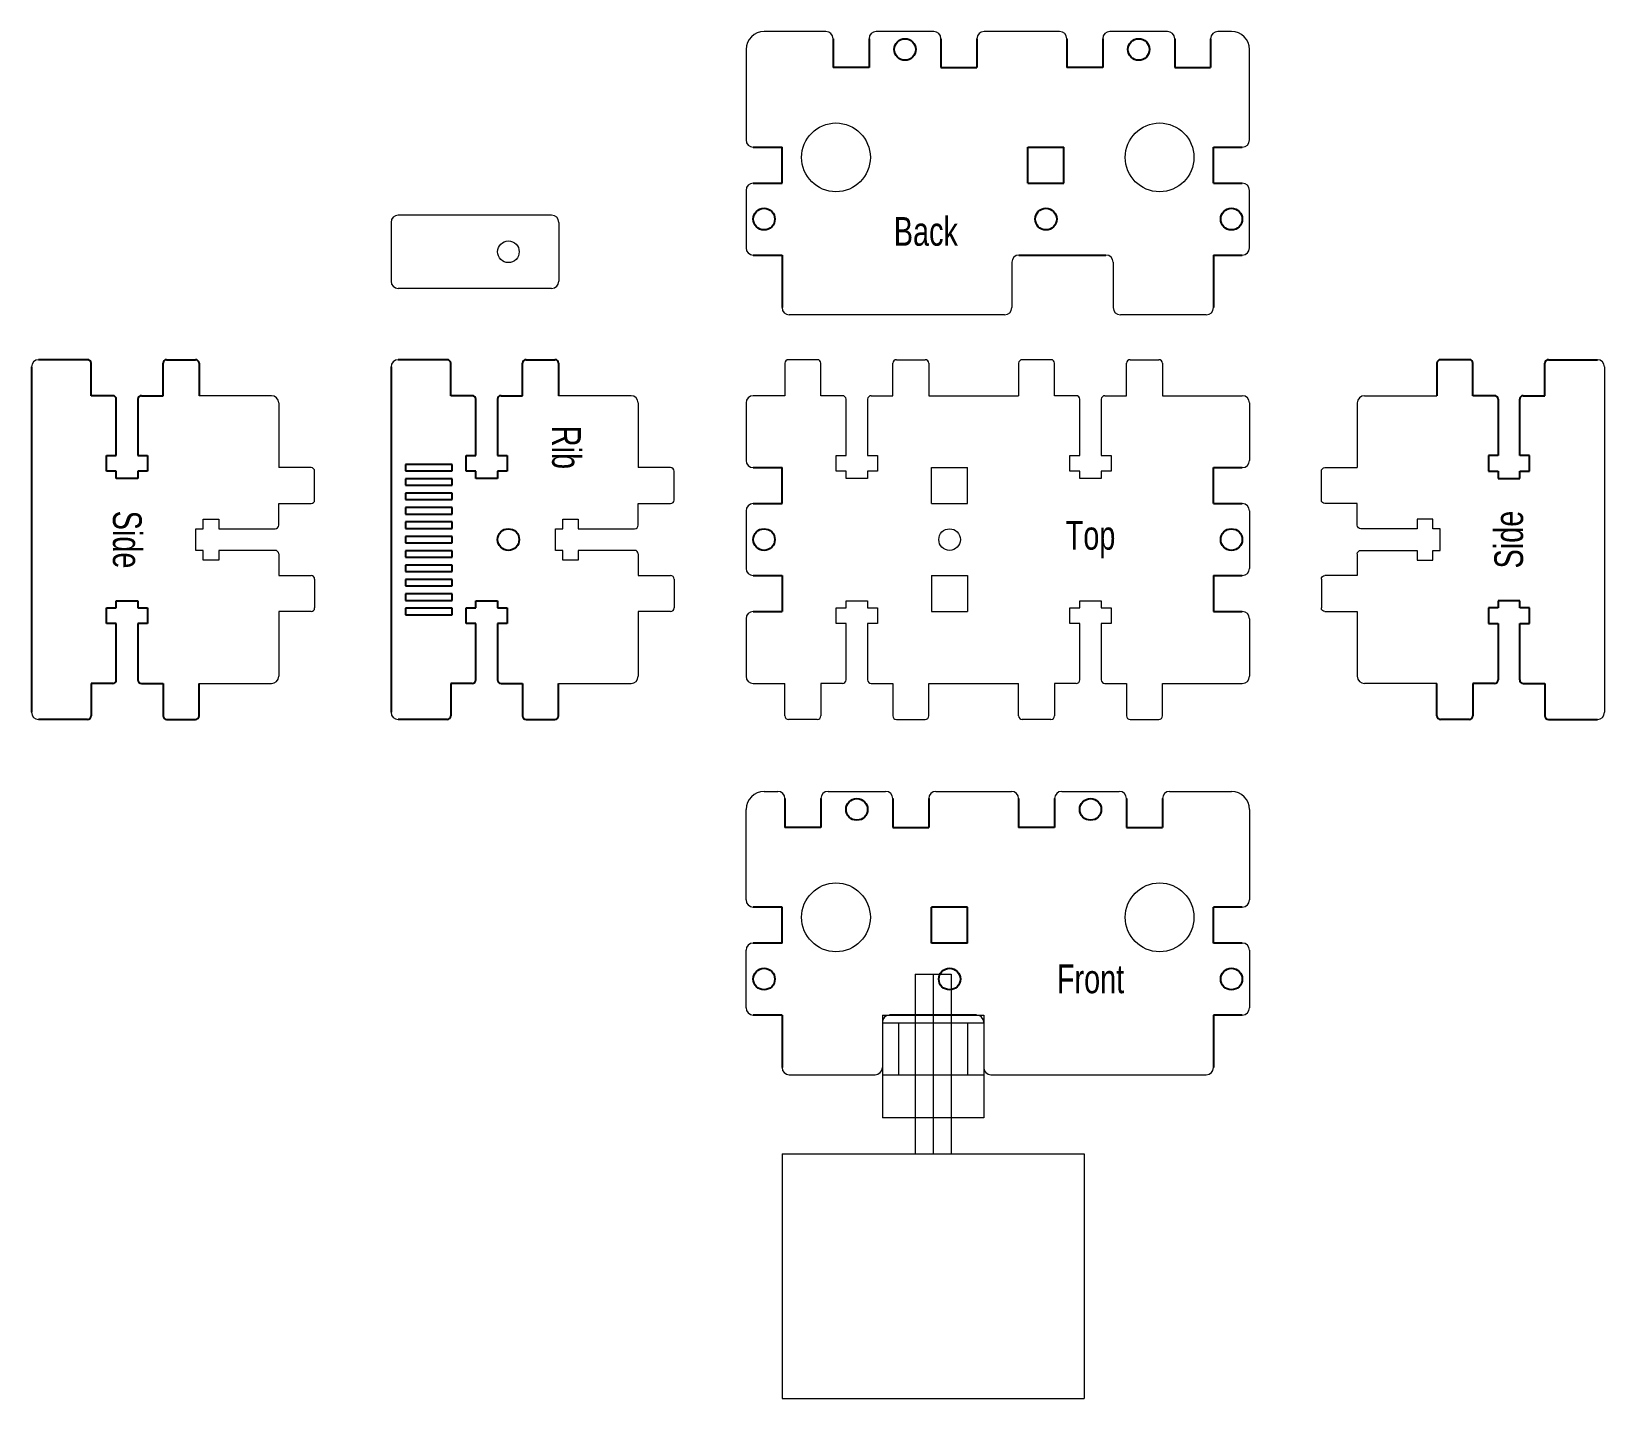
# Model space of a CAD drawing. Header units: millimetres. Extents: x -134 to 84, y -42 to 148.
import ezdxf

# ---------------------------------------------------------------- set-up
doc = ezdxf.new("R2010")
doc.units = ezdxf.units.MM
doc.layers.get('0').update_dxf_attribs({"linetype": 'CONTINUOUS', "lineweight": 25, "true_color": 0x000000})
for name, color, linetype, lineweight, true_color in [('Front', 7, 'CONTINUOUS', 0, 0x000000), ('inner-clamp', 7, 'CONTINUOUS', 0, 0x000000), ('Motor', 1, 'CONTINUOUS', 0, 0xff0000), ('Pulley', 3, 'CONTINUOUS', 0, 0x00ff00), ('Rib', 7, 'CONTINUOUS', 0, 0x000000), ('text', 1, 'CONTINUOUS', 0, 0xff0000), ('Top', 7, 'CONTINUOUS', 0, 0x000000)]:
    doc.layers.add(name, color=color, linetype=linetype, lineweight=lineweight, true_color=true_color)
doc.styles.get("Standard").update_dxf_attribs({"font": 'txt', "width": 0.75})

# ---------------------------------------------------------------- blocks, each defined once
blk = doc.blocks.new('m3-t-slot-full')
for p, q in [((-1.5, 11.5), (1.5, 11.5)), ((-1.5, 10.5), (-1.5, 11.5)), ((1.5, 11.5), (1.5, 10.5)), ((-2.86, 8.33), (-2.86, 10.5)), ((-2.86, 10.5), (-1.5, 10.5)), ((1.5, 10.5), (2.86, 10.5)), ((2.86, 10.5), (2.86, 8.33)), ((-1.5, 8.33), (-2.86, 8.33)), ((-1.5, 0.5), (-1.5, 8.33)), ((2.86, 8.33), (1.5, 8.33)), ((1.5, 8.33), (1.5, 0.5)), ((-2, 0), (-5, 0)), ((-10, -4.5), (-10, 0)), ((-5, 0), (-5, -4.5)), ((2, 0), (5, 0)), ((5, 0), (5, -4.5)), ((10, -4.5), (10, 0)), ((-5.5, -5), (-9.5, -5)), ((5.5, -5), (9.5, -5))]:
    blk.add_line(p, q)
for centre, start, end in [((-2, 0.5), 270, 0), ((2, 0.5), 180, 270), ((-9.5, -4.5), 180, 270), ((-5.5, -4.5), 270, 0), ((5.5, -4.5), 180, 270), ((9.5, -4.5), 270, 0)]:
    blk.add_arc(centre, 0.5, start, end)
blk = doc.blocks.new('cutouts')
for p, q in [((-5, 2.5), (-10, 2.5)), ((-10, 2.5), (-10, -2.5)), ((-5, 2.5), (-5, -2.5)), ((5, 2.5), (10, 2.5)), ((5, 2.5), (5, -2.5)), ((10, 2.5), (10, -2.5)), ((-5, -2.5), (-10, -2.5)), ((5, -2.5), (10, -2.5))]:
    blk.add_line(p, q)
blk.add_circle((0, 0), 1.5)

msp = doc.modelspace()

# ---------------------------------------------------------------- linework, layer by layer
for p, q in [((-22.9, 146.81), (-22.9, 142.81)), ((-17.9, 146.81), (-17.9, 142.81)), ((-7.9, 146.81), (-7.9, 142.81)), ((-2.9, 146.81), (-2.9, 142.81)), ((9.6, 146.81), (9.6, 142.81)), ((14.6, 146.81), (14.6, 142.81)), ((24.6, 146.81), (24.6, 142.81)), ((29.6, 146.81), (29.6, 142.81)), ((-17.9, 142.81), (-22.9, 142.81)), ((-7.9, 142.81), (-2.9, 142.81)), ((14.6, 142.81), (9.6, 142.81)), ((24.6, 142.81), (29.6, 142.81)), ((-34, 131.73), (-30, 131.73)), ((-30, 126.73), (-30, 131.73)), ((4.2, 126.73), (4.2, 131.73)), ((4.2, 131.73), (9.2, 131.73)), ((9.2, 126.73), (9.2, 131.73)), ((30, 126.73), (30, 131.73)), ((30, 131.73), (34, 131.73)), ((-34, 126.73), (-30, 126.73)), ((4.2, 126.73), (9.2, 126.73)), ((30, 126.73), (34, 126.73)), ((-34, 116.73), (-30, 116.73)), ((-30, 116.73), (-30, 109.43)), ((2.95, 116.73), (15.05, 116.73)), ((30, 116.73), (34, 116.73)), ((30, 116.73), (30, 109.43)), ((-134.38, 101.19), (-134.38, 53.19)), ((-126.58, 102.19), (-133.38, 102.19)), ((-126.08, 97.19), (-126.08, 101.69)), ((-116.08, 97.19), (-116.08, 101.69)), ((-115.58, 102.19), (-111.58, 102.19)), ((-111.08, 101.69), (-111.08, 97.19)), ((-84.38, 101.19), (-84.38, 53.19)), ((-76.58, 102.19), (-83.38, 102.19)), ((-76.08, 97.19), (-76.08, 101.69)), ((-66.08, 97.19), (-66.08, 101.69)), ((-65.58, 102.19), (-61.58, 102.19)), ((-61.08, 101.69), (-61.08, 97.19)), ((61.08, 101.69), (61.08, 97.19)), ((65.58, 102.19), (61.58, 102.19)), ((66.08, 97.19), (66.08, 101.69)), ((76.08, 97.19), (76.08, 101.69)), ((76.58, 102.19), (83.38, 102.19)), ((-123.08, 97.19), (-126.08, 97.19)), ((-122.58, 88.86), (-122.58, 96.69)), ((-119.58, 96.69), (-119.58, 88.86)), ((-119.08, 97.19), (-116.08, 97.19)), ((-73.08, 97.19), (-76.08, 97.19)), ((-72.58, 88.86), (-72.58, 96.69)), ((-69.58, 96.69), (-69.58, 88.86)), ((-69.08, 97.19), (-66.08, 97.19)), ((69.08, 97.19), (66.08, 97.19)), ((69.58, 96.69), (69.58, 88.86)), ((72.58, 88.86), (72.58, 96.69)), ((73.08, 97.19), (76.08, 97.19)), ((-123.94, 86.69), (-123.94, 88.86)), ((-123.94, 88.86), (-122.58, 88.86)), ((-119.58, 88.86), (-118.22, 88.86)), ((-118.22, 88.86), (-118.22, 86.69)), ((-82.38, 87.64), (-82.38, 86.74)), ((-75.88, 87.64), (-82.38, 87.64)), ((-75.88, 86.74), (-75.88, 87.64)), ((-73.94, 86.69), (-73.94, 88.86)), ((-73.94, 88.86), (-72.58, 88.86)), ((-69.58, 88.86), (-68.22, 88.86)), ((-68.22, 88.86), (-68.22, 86.69)), ((68.22, 88.86), (68.22, 86.69)), ((69.58, 88.86), (68.22, 88.86)), ((73.94, 88.86), (72.58, 88.86)), ((73.94, 86.69), (73.94, 88.86)), ((-122.58, 86.69), (-123.94, 86.69)), ((-122.58, 85.69), (-122.58, 86.69)), ((-119.58, 85.69), (-122.58, 85.69)), ((-118.22, 86.69), (-119.58, 86.69)), ((-119.58, 86.69), (-119.58, 85.69)), ((-82.38, 86.74), (-75.88, 86.74)), ((-82.38, 85.64), (-82.38, 84.74)), ((-75.88, 85.64), (-82.38, 85.64)), ((-75.88, 84.74), (-75.88, 85.64)), ((-72.58, 86.69), (-73.94, 86.69)), ((-72.58, 85.69), (-72.58, 86.69)), ((-69.58, 85.69), (-72.58, 85.69)), ((-68.22, 86.69), (-69.58, 86.69)), ((-69.58, 86.69), (-69.58, 85.69)), ((-34, 87.19), (-30, 87.19)), ((-30, 82.19), (-30, 87.19)), ((30, 82.19), (30, 87.19)), ((30, 87.19), (34, 87.19)), ((68.22, 86.69), (69.58, 86.69)), ((69.58, 86.69), (69.58, 85.69)), ((69.58, 85.69), (72.58, 85.69)), ((72.58, 85.69), (72.58, 86.69)), ((72.58, 86.69), (73.94, 86.69)), ((-82.38, 84.74), (-75.88, 84.74)), ((-82.38, 83.64), (-82.38, 82.74)), ((-75.88, 83.64), (-82.38, 83.64)), ((-75.88, 82.74), (-75.88, 83.64)), ((-82.38, 82.74), (-75.88, 82.74)), ((-82.38, 81.64), (-82.38, 80.74)), ((-75.88, 81.64), (-82.38, 81.64)), ((-75.88, 80.74), (-75.88, 81.64)), ((-34, 82.19), (-30, 82.19)), ((30, 82.19), (34, 82.19)), ((-82.38, 80.74), (-75.88, 80.74)), ((-82.38, 79.64), (-82.38, 78.74)), ((-75.88, 79.64), (-82.38, 79.64)), ((-75.88, 78.74), (-75.88, 79.64)), ((-82.38, 78.74), (-75.88, 78.74)), ((-82.38, 77.64), (-82.38, 76.74)), ((-75.88, 77.64), (-82.38, 77.64)), ((-82.38, 76.74), (-75.88, 76.74)), ((-75.88, 76.74), (-75.88, 77.64)), ((-82.38, 75.64), (-82.38, 74.74)), ((-75.88, 75.64), (-82.38, 75.64)), ((-82.38, 74.74), (-75.88, 74.74)), ((-75.88, 74.74), (-75.88, 75.64)), ((-82.38, 73.64), (-82.38, 72.74)), ((-75.88, 73.64), (-82.38, 73.64)), ((-82.38, 72.74), (-75.88, 72.74)), ((-75.88, 72.74), (-75.88, 73.64)), ((-82.38, 71.64), (-82.38, 70.74)), ((-75.88, 71.64), (-82.38, 71.64)), ((-82.38, 70.74), (-75.88, 70.74)), ((-75.88, 70.74), (-75.88, 71.64)), ((-34, 72.19), (-30, 72.19)), ((-30, 72.19), (-30, 67.19)), ((30, 72.19), (30, 67.19)), ((30, 72.19), (34, 72.19)), ((-122.58, 68.69), (-119.58, 68.69)), ((-122.58, 67.69), (-122.58, 68.69)), ((-119.58, 68.69), (-119.58, 67.69)), ((-82.38, 69.64), (-82.38, 68.74)), ((-75.88, 69.64), (-82.38, 69.64)), ((-82.38, 68.74), (-75.88, 68.74)), ((-75.88, 68.74), (-75.88, 69.64)), ((-72.58, 68.69), (-69.58, 68.69)), ((-72.58, 67.69), (-72.58, 68.69)), ((-69.58, 68.69), (-69.58, 67.69)), ((72.58, 68.69), (69.58, 68.69)), ((69.58, 68.69), (69.58, 67.69)), ((72.58, 67.69), (72.58, 68.69)), ((-123.94, 65.52), (-123.94, 67.69)), ((-123.94, 67.69), (-122.58, 67.69)), ((-119.58, 67.69), (-118.22, 67.69)), ((-118.22, 67.69), (-118.22, 65.52)), ((-82.38, 67.64), (-82.38, 66.74)), ((-75.88, 67.64), (-82.38, 67.64)), ((-82.38, 66.74), (-75.88, 66.74)), ((-75.88, 66.74), (-75.88, 67.64)), ((-73.94, 65.52), (-73.94, 67.69)), ((-73.94, 67.69), (-72.58, 67.69)), ((-69.58, 67.69), (-68.22, 67.69)), ((-68.22, 67.69), (-68.22, 65.52)), ((-34, 67.19), (-30, 67.19)), ((30, 67.19), (34, 67.19)), ((68.22, 67.69), (68.22, 65.52)), ((69.58, 67.69), (68.22, 67.69)), ((73.94, 67.69), (72.58, 67.69)), ((73.94, 65.52), (73.94, 67.69)), ((-122.58, 65.52), (-123.94, 65.52)), ((-122.58, 57.69), (-122.58, 65.52)), ((-118.22, 65.52), (-119.58, 65.52)), ((-119.58, 65.52), (-119.58, 57.69)), ((-72.58, 65.52), (-73.94, 65.52)), ((-72.58, 57.69), (-72.58, 65.52)), ((-68.22, 65.52), (-69.58, 65.52)), ((-69.58, 65.52), (-69.58, 57.69)), ((68.22, 65.52), (69.58, 65.52)), ((69.58, 65.52), (69.58, 57.69)), ((72.58, 65.52), (73.94, 65.52)), ((72.58, 57.69), (72.58, 65.52)), ((-126.08, 57.19), (-126.08, 52.69)), ((-123.08, 57.19), (-126.08, 57.19)), ((-119.08, 57.19), (-116.08, 57.19)), ((-116.08, 57.19), (-116.08, 52.69)), ((-111.08, 52.69), (-111.08, 57.19)), ((-76.08, 57.19), (-76.08, 52.69)), ((-73.08, 57.19), (-76.08, 57.19)), ((-69.08, 57.19), (-66.08, 57.19)), ((-66.08, 57.19), (-66.08, 52.69)), ((-61.08, 52.69), (-61.08, 57.19)), ((61.08, 52.69), (61.08, 57.19)), ((69.08, 57.19), (66.08, 57.19)), ((66.08, 57.19), (66.08, 52.69)), ((73.08, 57.19), (76.08, 57.19)), ((76.08, 57.19), (76.08, 52.69)), ((-126.58, 52.19), (-133.38, 52.19)), ((-115.58, 52.19), (-111.58, 52.19)), ((-76.58, 52.19), (-83.38, 52.19)), ((-65.58, 52.19), (-61.58, 52.19)), ((65.58, 52.19), (61.58, 52.19)), ((76.58, 52.19), (83.38, 52.19)), ((-29.6, 41.19), (-29.6, 37.19)), ((-24.6, 41.19), (-24.6, 37.19)), ((-14.6, 41.19), (-14.6, 37.19)), ((-9.6, 41.19), (-9.6, 37.19)), ((2.9, 41.19), (2.9, 37.19)), ((7.9, 41.19), (7.9, 37.19)), ((17.9, 41.19), (17.9, 37.19)), ((22.9, 41.19), (22.9, 37.19)), ((-24.6, 37.19), (-29.6, 37.19)), ((-14.6, 37.19), (-9.6, 37.19)), ((7.9, 37.19), (2.9, 37.19)), ((17.9, 37.19), (22.9, 37.19)), ((-30, 26.11), (-34, 26.11)), ((-30, 21.11), (-30, 26.11)), ((-9.2, 21.11), (-9.2, 26.11)), ((-4.2, 26.11), (-9.2, 26.11)), ((-4.2, 21.11), (-4.2, 26.11)), ((30, 21.11), (30, 26.11)), ((34, 26.11), (30, 26.11)), ((-30, 21.11), (-34, 21.11)), ((-4.2, 21.11), (-9.2, 21.11)), ((34, 21.11), (30, 21.11)), ((-30, 11.11), (-34, 11.11)), ((-30, 11.11), (-30, 3.81)), ((-2.95, 11.11), (-15.05, 11.11)), ((30, 11.11), (30, 3.81)), ((34, 11.11), (30, 11.11))]:
    msp.add_line(p, q)
for centre in [(-12.9, 145.31), (19.6, 145.31), (-32.5, 121.73), (6.7, 121.73), (32.5, 121.73), (-68.05, 77.19), (-32.5, 77.19), (32.5, 77.19), (-19.6, 39.69), (12.9, 39.69), (-32.5, 16.11), (-6.7, 16.11), (32.5, 16.11)]:
    msp.add_circle(centre, 1.5)
for centre, start, end in [((-126.58, 101.69), 360, 90), ((-115.58, 101.69), 90, 180), ((-111.58, 101.69), 360, 90), ((-76.58, 101.69), 360, 90), ((-65.58, 101.69), 90, 180), ((-61.58, 101.69), 360, 90), ((61.58, 101.69), 90, 180), ((65.58, 101.69), 360, 90), ((76.58, 101.69), 90, 180), ((-123.08, 96.69), 360, 90), ((-119.08, 96.69), 90, 180), ((-73.08, 96.69), 360, 90), ((-69.08, 96.69), 90, 180), ((69.08, 96.69), 360, 90), ((73.08, 96.69), 90, 180), ((-123.08, 57.69), 270, 0), ((-119.08, 57.69), 180, 270), ((-73.08, 57.69), 270, 0), ((-69.08, 57.69), 180, 270), ((69.08, 57.69), 270, 360), ((73.08, 57.69), 180, 270), ((-126.58, 52.69), 270, 0), ((-115.58, 52.69), 180, 270), ((-111.58, 52.69), 270, 0), ((-76.58, 52.69), 270, 0), ((-65.58, 52.69), 180, 270), ((-61.58, 52.69), 270, 0), ((61.58, 52.69), 180, 270), ((65.58, 52.69), 270, 360), ((76.58, 52.69), 180, 270)]:
    msp.add_arc(centre, 0.5, start, end)
at = {"layer": 'Front'}
for p, q in [((-35, 145.31), (-35, 132.73)), ((35, 132.73), (35, 145.31)), ((-35, 125.73), (-35, 117.73)), ((35, 117.73), (35, 125.73)), ((1.95, 115.73), (1.95, 109.43)), ((16.05, 115.73), (16.05, 109.43)), ((0.95, 108.43), (-29, 108.43)), ((29, 108.43), (17.05, 108.43)), ((-35, 27.11), (-35, 39.69)), ((35, 39.69), (35, 27.11)), ((-35, 12.11), (-35, 20.11)), ((35, 20.11), (35, 12.11)), ((-16.05, 10.11), (-16.05, 3.81)), ((-1.95, 10.11), (-1.95, 3.81)), ((-29, 2.81), (-17.05, 2.81)), ((-0.95, 2.81), (29, 2.81))]:
    msp.add_line(p, q, dxfattribs=at)
for centre in [(-22.5, 130.31), (22.5, 130.31), (-22.5, 24.69), (22.5, 24.69)]:
    msp.add_circle(centre, 4.78, dxfattribs=at)
for centre, radius, start, end in [((-32.5, 145.31), 2.5, 90, 180), ((32.5, 145.31), 2.5, 360, 90), ((0.95, 109.43), 1, 270, 360), ((17.05, 109.43), 1, 180, 270), ((-32.5, 39.69), 2.5, 90, 180), ((32.5, 39.69), 2.5, 0, 90), ((-17.05, 3.81), 1, 270, 360), ((-0.95, 3.81), 1, 180, 270)]:
    msp.add_arc(centre, radius, start, end, dxfattribs=at)
at = {"layer": 'inner-clamp'}
for p, q in [((-84.38, 121.28), (-84.38, 113.1)), ((-62.04, 122.28), (-83.38, 122.28)), ((-61.04, 121.28), (-61.04, 113.1)), ((-62.04, 112.1), (-83.38, 112.1))]:
    msp.add_line(p, q, dxfattribs=at)
msp.add_circle((-68.05, 117.19), 1.5, dxfattribs=at)
at = {"layer": 'Motor'}
for p, q in [((-11.5, 16.81), (-11.5, -8.19)), ((-11.5, 16.81), (-6.5, 16.81)), ((-9, 16.81), (-9, -8.19)), ((-6.5, 16.81), (-6.5, -8.19)), ((-30, -8.19), (12, -8.19)), ((-30, -8.19), (-30, -42.19)), ((12, -8.19), (12, -42.19)), ((-30, -42.19), (12, -42.19))]:
    msp.add_line(p, q, dxfattribs=at)
at = {"layer": 'Pulley'}
for p, q in [((-16.05, 11.11), (-1.95, 11.11)), ((-16.05, 11.11), (-16.05, -3.19)), ((-1.95, 11.11), (-1.95, -3.19)), ((-16.05, 10.01), (-1.95, 10.01)), ((-13.8, 10.01), (-13.8, 2.81)), ((-4.2, 10.01), (-4.2, 2.81)), ((-16.05, 2.81), (-1.95, 2.81)), ((-1.95, -3.19), (-16.05, -3.19))]:
    msp.add_line(p, q, dxfattribs=at)
at = {"layer": 'Rib'}
for p, q in [((84.38, 101.19), (84.38, 53.19)), ((-101, 97.19), (-111.08, 97.19)), ((-51, 97.19), (-61.08, 97.19)), ((51, 97.19), (61.08, 97.19)), ((-100, 96.19), (-100, 87.19)), ((-50, 96.19), (-50, 87.19)), ((50, 96.19), (50, 87.19)), ((-100, 67.19), (-100, 58.19)), ((-50, 67.19), (-50, 58.19)), ((50, 67.19), (50, 58.19)), ((-111.08, 57.19), (-101, 57.19)), ((-61.08, 57.19), (-51, 57.19)), ((61.08, 57.19), (51, 57.19))]:
    msp.add_line(p, q, dxfattribs=at)
for centre, start, end in [((-101, 96.19), 0, 90), ((-51, 96.19), 0, 90), ((51, 96.19), 90, 180), ((-101, 58.19), 270, 0), ((-51, 58.19), 270, 0), ((51, 58.19), 180, 270)]:
    msp.add_arc(centre, 1, start, end, dxfattribs=at)
at = {"layer": 'Top'}
for p, q in [((-23.9, 147.81), (-32.5, 147.81)), ((-8.9, 147.81), (-16.9, 147.81)), ((8.6, 147.81), (-1.9, 147.81)), ((23.6, 147.81), (15.6, 147.81)), ((32.5, 147.81), (30.6, 147.81)), ((-29.6, 97.19), (-34, 97.19)), ((-9.6, 97.19), (2.9, 97.19)), ((22.9, 97.19), (34, 97.19)), ((-35, 96.19), (-35, 88.19)), ((35, 96.19), (35, 88.19)), ((-35, 81.19), (-35, 73.19)), ((35, 81.19), (35, 73.19)), ((-35, 66.19), (-35, 58.19)), ((35, 66.19), (35, 58.19)), ((-34, 57.19), (-29.6, 57.19)), ((-9.6, 57.19), (2.9, 57.19)), ((22.9, 57.19), (34, 57.19)), ((-32.5, 42.19), (-30.6, 42.19)), ((-23.6, 42.19), (-15.6, 42.19)), ((-8.6, 42.19), (1.9, 42.19)), ((8.9, 42.19), (16.9, 42.19)), ((23.9, 42.19), (32.5, 42.19))]:
    msp.add_line(p, q, dxfattribs=at)
for centre, start, end in [((-23.9, 146.81), 360, 90), ((-16.9, 146.81), 90, 180), ((-8.9, 146.81), 360, 90), ((-1.9, 146.81), 90, 180), ((8.6, 146.81), 360, 90), ((15.6, 146.81), 90, 180), ((23.6, 146.81), 360, 90), ((30.6, 146.81), 90, 180), ((-34, 132.73), 180, 270), ((34, 132.73), 270, 360), ((-34, 125.73), 90, 180), ((34, 125.73), 360, 90), ((-83.38, 121.28), 90, 180), ((-62.04, 121.28), 0, 90), ((-34, 117.73), 180, 270), ((2.95, 115.73), 90, 180), ((15.05, 115.73), 360, 90), ((34, 117.73), 270, 360), ((-83.38, 113.1), 180, 270), ((-62.04, 113.1), 270, 0), ((-29, 109.43), 180, 270), ((29, 109.43), 270, 360), ((-133.38, 101.19), 90, 180), ((-83.38, 101.19), 90, 180), ((83.38, 101.19), 0, 90), ((-34, 96.19), 90, 180), ((34, 96.19), 0, 90), ((-34, 88.19), 180, 270), ((34, 88.19), 270, 0), ((-34, 81.19), 90, 180), ((34, 81.19), 0, 90), ((-34, 73.19), 180, 270), ((34, 73.19), 270, 0), ((-34, 66.19), 90, 180), ((34, 66.19), 0, 90), ((-34, 58.19), 180, 270), ((34, 58.19), 270, 0), ((-133.38, 53.19), 180, 270), ((-83.38, 53.19), 180, 270), ((83.38, 53.19), 270, 0), ((-30.6, 41.19), 0, 90), ((-23.6, 41.19), 90, 180), ((-15.6, 41.19), 0, 90), ((-8.6, 41.19), 90, 180), ((1.9, 41.19), 0, 90), ((8.9, 41.19), 90, 180), ((16.9, 41.19), 0, 90), ((23.9, 41.19), 90, 180), ((-34, 27.11), 180, 270), ((34, 27.11), 270, 360), ((-34, 20.11), 90, 180), ((34, 20.11), 0, 90), ((-34, 12.11), 180, 270), ((-15.05, 10.11), 90, 180), ((-2.95, 10.11), 0, 90), ((34, 12.11), 270, 0), ((-29, 3.81), 180, 270), ((29, 3.81), 270, 0)]:
    msp.add_arc(centre, 1, start, end, dxfattribs=at)

# ---------------------------------------------------------------- block references
at = {"layer": 'Rib', "rotation": 90}
for p in [(-100, 77.19), (-50, 77.19)]:
    msp.add_blockref('m3-t-slot-full', p, dxfattribs=at)
at = {"layer": 'Rib', "yscale": -1, "rotation": 89.99999999999999}
msp.add_blockref('m3-t-slot-full', (50, 77.19), dxfattribs=at)
at = {"layer": 'Top'}
for name, p, rotation in [('m3-t-slot-full', (-19.6, 97.19), 180), ('m3-t-slot-full', (12.9, 97.19), 180), ('cutouts', (-6.7, 77.19), 90)]:
    msp.add_blockref(name, p, dxfattribs=dict(at, rotation=rotation))
for p in [(-19.6, 57.19), (12.9, 57.19)]:
    msp.add_blockref('m3-t-slot-full', p, dxfattribs=at)

# ---------------------------------------------------------------- texts
at = {"layer": 'text', "char_height": 4, "width": 100, "attachment_point": 5}
for s, insert in [('Back', (-10, 120)), ('Top', (12.9, 77.19)), ('Front', (12.9, 16.11))]:
    msp.add_mtext(s, dxfattribs=dict(at, insert=insert))
for s, insert, rotation in [('Rib', (-60, 90), 270), ('Side', (-121.08, 77.19), 270), ('Side', (71.08, 77.19), 90)]:
    msp.add_mtext(s, dxfattribs=dict(at, insert=insert, rotation=rotation))

doc.saveas('drawing.dxf')
